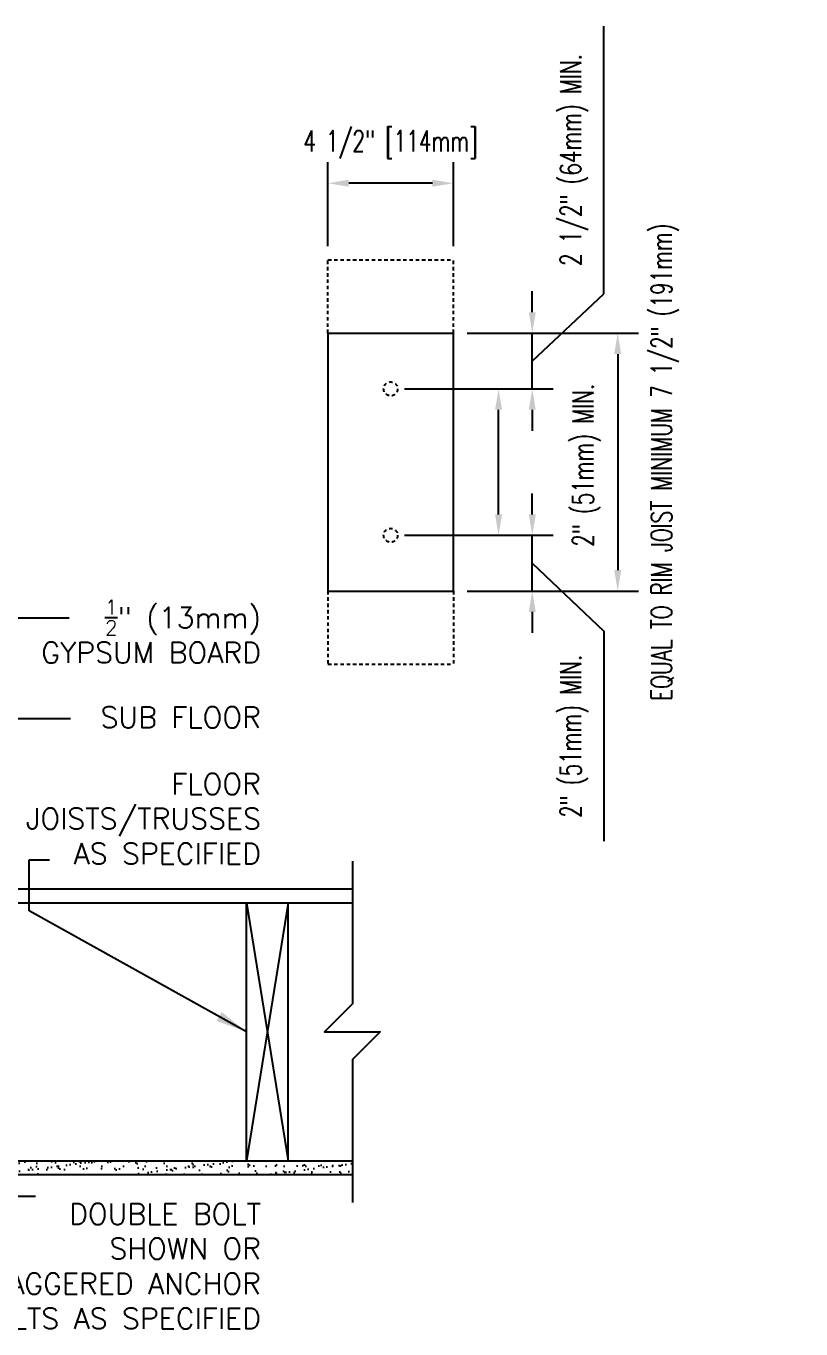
# Model space of a CAD drawing. Header units: inches. Extents: x 83.1 to 143, y 72.8 to 153.3.
# Drawn here: x 115.18 to 142.97, y 106.61 to 153.34 of the extents above; entities that cross this region are included whole.
import ezdxf

# ---------------------------------------------------------------- set-up
doc = ezdxf.new("R2010")
doc.units = ezdxf.units.IN
doc.header["$MEASUREMENT"] = 0
doc.header["$PDMODE"] = 3
doc.header["$PDSIZE"] = 0.0625
doc.linetypes.add('HIDDEN2', pattern=[0.1875, 0.125, -0.0625])
for name, color, linetype in [('HATCH', 12, 'Continuous'), ('LINE18', 9, 'Continuous'), ('line25', 2, 'Continuous'), ('LINE9', 9, 'Continuous'), ('TEXT', 4, 'Continuous')]:
    doc.layers.add(name, color=color, linetype=linetype)
doc.styles.add('DIM', font='romans.shx', dxfattribs={"width": 0.7})
doc.styles.add('ROMANS', font='romans.shx', dxfattribs={"height": 0.75})
doc.dimstyles.new('ext_12', dxfattribs={"dimscale": 12, "dimtxt": 0.09375, "dimasz": 0.09375, "dimexe": 0.09375, "dimexo": 0.0625, "dimgap": 0.0625, "dimtad": 1, "dimdec": 1, "dimzin": 3, "dimdsep": 46, "dimlunit": 4, "dimtxsty": 'DIM', "dimcen": 0.09, "dimdle": 0.09375, "dimclrt": 4, "dimadec": 0, "dimazin": 0, "dimtfac": 1, "dimtdec": 1, "dimtmove": 2, "dimatfit": 3, "dimfxl": 1, "dimfrac": 2, "dimtolj": 1, "dimtzin": 0, "dimarcsym": 0})
doc.dimstyles.new('ext_8', dxfattribs={"dimscale": 8, "dimtxt": 0.09375, "dimasz": 0.09375, "dimexe": 0.09375, "dimexo": 0.0625, "dimgap": 0.0625, "dimtad": 1, "dimdec": 1, "dimzin": 3, "dimdsep": 46, "dimlunit": 4, "dimtxsty": 'DIM', "dimcen": 0.09, "dimdle": 0.09375, "dimclrt": 4, "dimadec": 0, "dimazin": 0, "dimtfac": 1, "dimtdec": 1, "dimtmove": 2, "dimatfit": 3, "dimfxl": 1, "dimfrac": 2, "dimtolj": 1, "dimtzin": 0, "dimarcsym": 0})

# ---------------------------------------------------------------- blocks, each defined once
blk = doc.blocks.new('*D1')
at = {"layer": 'Defpoints', "color": 0, "transparency": 16777216}
for p in [(126.005, 147.7), (126.005, 144.948), (130.505, 144.948)]:
    blk.add_point(p, dxfattribs=at)
at = {"layer": 'TEXT', "color": 0, "lineweight": -2, "transparency": 16777216}
for p, q in [((126.005, 145.448), (126.005, 148.45)), ((130.505, 145.448), (130.505, 148.45)), ((129.755, 147.7), (126.755, 147.7))]:
    blk.add_line(p, q, dxfattribs=at)
at = {"layer": 'TEXT', "color": 0, "transparency": 16777216}
for points in [[(126.755, 147.825), (126.755, 147.575), (126.005, 147.7)], [(129.755, 147.825), (129.755, 147.575), (130.505, 147.7)]]:
    blk.add_solid(points, dxfattribs=at)
at = {"layer": 'TEXT', "color": 4, "transparency": 16777216, "insert": (128.255, 149.086), "char_height": 0.75, "attachment_point": 5, "style": 'DIM'}
blk.add_mtext('\\A1;4 1/2" [114mm]', dxfattribs=at)
blk = doc.blocks.new('*D2')
at = {"layer": 'Defpoints', "color": 0, "transparency": 16777216}
for p in [(130.505, 142.323), (130.505, 133.073), (136.399, 133.073)]:
    blk.add_point(p, dxfattribs=at)
at = {"layer": 'TEXT', "color": 0, "lineweight": -2, "transparency": 16777216}
for p, q in [((131.005, 142.323), (137.149, 142.323)), ((136.399, 141.573), (136.399, 133.823)), ((131.005, 133.073), (137.149, 133.073))]:
    blk.add_line(p, q, dxfattribs=at)
at = {"layer": 'TEXT', "color": 0, "transparency": 16777216}
for points in [[(136.274, 141.573), (136.524, 141.573), (136.399, 142.323)], [(136.274, 133.823), (136.524, 133.823), (136.399, 133.073)]]:
    blk.add_solid(points, dxfattribs=at)
at = {"layer": 'TEXT', "color": 4, "transparency": 16777216, "insert": (138.094, 137.698), "char_height": 0.75, "attachment_point": 5, "rotation": 90, "style": 'DIM'}
blk.add_mtext('\\A1;EQUAL TO RIM JOIST MINIMUM 7 1/2" (191mm) ', dxfattribs=at)
blk = doc.blocks.new('*D3')
at = {"layer": 'Defpoints', "color": 0, "transparency": 16777216}
for p in [(128.255, 135.073), (133.335, 135.073), (130.505, 133.073)]:
    blk.add_point(p, dxfattribs=at)
at = {"layer": 'TEXT', "color": 0, "lineweight": -2, "transparency": 16777216}
for p, q in [((133.335, 135.823), (133.335, 136.573)), ((128.755, 135.073), (134.085, 135.073)), ((133.335, 133.073), (133.335, 135.073)), ((133.335, 133.073), (133.335, 135.073)), ((133.335, 134.073), (135.906, 131.628)), ((131.005, 133.073), (134.085, 133.073)), ((133.335, 132.323), (133.335, 131.573)), ((135.906, 131.628), (135.906, 124.103))]:
    blk.add_line(p, q, dxfattribs=at)
at = {"layer": 'TEXT', "color": 0, "transparency": 16777216}
for points in [[(133.21, 135.823), (133.46, 135.823), (133.335, 135.073)], [(133.21, 132.323), (133.46, 132.323), (133.335, 133.073)]]:
    blk.add_solid(points, dxfattribs=at)
at = {"layer": 'TEXT', "color": 4, "transparency": 16777216, "insert": (134.834, 127.866), "char_height": 0.75, "attachment_point": 5, "rotation": 90, "style": 'DIM'}
blk.add_mtext('\\A1;2" (51mm) MIN.', dxfattribs=at)
blk = doc.blocks.new('*D4')
at = {"layer": 'Defpoints', "color": 0, "transparency": 16777216}
for p in [(128.255, 140.323), (132.126, 140.323), (128.255, 135.073)]:
    blk.add_point(p, dxfattribs=at)
at = {"layer": 'TEXT', "color": 0, "lineweight": -2, "transparency": 16777216}
for p, q in [((128.755, 140.323), (132.876, 140.323)), ((132.126, 135.823), (132.126, 139.573)), ((128.755, 135.073), (132.876, 135.073))]:
    blk.add_line(p, q, dxfattribs=at)
at = {"layer": 'TEXT', "color": 0, "transparency": 16777216}
for points in [[(132.001, 139.573), (132.251, 139.573), (132.126, 140.323)], [(132.001, 135.823), (132.251, 135.823), (132.126, 135.073)]]:
    blk.add_solid(points, dxfattribs=at)
at = {"layer": 'TEXT', "color": 4, "transparency": 16777216, "insert": (135.28, 137.588), "char_height": 0.75, "attachment_point": 5, "rotation": 90, "style": 'DIM'}
blk.add_mtext('\\A1;2" (51mm) MIN.', dxfattribs=at)
blk = doc.blocks.new('*D5')
at = {"layer": 'Defpoints', "color": 0, "transparency": 16777216}
for p in [(130.505, 142.323), (133.335, 142.323), (128.255, 140.323)]:
    blk.add_point(p, dxfattribs=at)
at = {"layer": 'TEXT', "color": 0, "lineweight": -2, "transparency": 16777216}
for p, q in [((135.906, 143.737), (135.906, 153.337)), ((133.335, 143.073), (133.335, 143.823)), ((133.335, 141.323), (135.906, 143.737)), ((131.005, 142.323), (134.085, 142.323)), ((133.335, 140.323), (133.335, 142.323)), ((133.335, 140.323), (133.335, 142.323)), ((128.755, 140.323), (134.085, 140.323)), ((133.335, 139.573), (133.335, 138.823))]:
    blk.add_line(p, q, dxfattribs=at)
at = {"layer": 'TEXT', "color": 0, "transparency": 16777216}
for points in [[(133.21, 143.073), (133.46, 143.073), (133.335, 142.323)], [(133.21, 139.573), (133.46, 139.573), (133.335, 140.323)]]:
    blk.add_solid(points, dxfattribs=at)
at = {"layer": 'TEXT', "color": 4, "transparency": 16777216, "insert": (134.834, 148.537), "char_height": 0.75, "attachment_point": 5, "rotation": 90, "style": 'DIM'}
blk.add_mtext('\\A1;2 1/2" (64mm) MIN.', dxfattribs=at)

msp = doc.modelspace()

# ---------------------------------------------------------------- hatches: boundary and pattern name
at = {"layer": 'HATCH'}
h = msp.add_hatch(dxfattribs=at)
h.set_pattern_fill('AR-SAND', color=256, scale=0.25, style=0)
h.set_pattern_definition([(37.5, (0, -7.7305), (-0.0157483, 0.4817059), [0, -0.38, 0, -0.425, 0, -0.40625]), (7.5, (0, -7.7305), (0.4424442, 0.7055365), [0, -0.205, 0, -0.3425, 0, -0.13125]), (327.5, (-0.3075, -7.7305), (0.7785355, 0.0014148), [0, -0.125, 0, -0.45, 0, -0.5875]), (317.5, (-0.3075, -7.7305), (0.7515317, 0.219419), [0, -0.0625, 0, -0.295, 0, -0.3375])])
h.paths.add_polyline_path([(126.883, 112.14), (126.883, 112.64), (111.086, 112.64), (111.086, 112.14)])

# ---------------------------------------------------------------- linework, layer by layer
for p, q in [((124.586, 121.89), (123.086, 112.64)), ((123.086, 121.89), (124.586, 112.64))]:
    msp.add_line(p, q, dxfattribs=at)
at = {"layer": 'LINE18'}
for p, q in [((126.005, 142.323), (126.005, 133.073)), ((126.005, 142.323), (130.505, 142.323)), ((130.505, 133.073), (130.505, 142.323)), ((126.005, 133.073), (130.505, 133.073))]:
    msp.add_line(p, q, dxfattribs=at)
at = {"layer": 'line25'}
for p, q in [((111.086, 121.89), (126.883, 121.89)), ((123.086, 112.64), (123.086, 121.89)), ((124.586, 112.64), (124.586, 121.89)), ((111.086, 112.64), (126.883, 112.64))]:
    msp.add_line(p, q, dxfattribs=at)
at = {"layer": 'LINE9', "linetype": 'HIDDEN2'}
for p, q in [((126.005, 144.948), (130.505, 144.948)), ((126.005, 142.323), (126.005, 144.948)), ((130.505, 142.323), (130.505, 144.948)), ((126.005, 133.073), (126.005, 130.448)), ((130.505, 133.073), (130.505, 130.448)), ((126.005, 130.448), (130.505, 130.448))]:
    msp.add_line(p, q, dxfattribs=at)
at = {"layer": 'LINE9'}
for p, q in [((111.086, 122.39), (126.883, 122.39)), ((111.086, 112.14), (126.883, 112.14))]:
    msp.add_line(p, q, dxfattribs=at)
msp.add_lwpolyline([(126.883, 123.39), (126.883, 118.265), (125.883, 117.265), (127.883, 117.265), (126.883, 116.265), (126.883, 111.14)], dxfattribs=at)
at = {"layer": 'LINE9', "linetype": 'HIDDEN2'}
for centre in [(128.255, 140.323), (128.255, 135.073)]:
    msp.add_circle(centre, 0.25, dxfattribs=at)
at = {"layer": 'TEXT'}
msp.add_line((115.296, 123.43), (116.026, 123.43), dxfattribs=at)

# ---------------------------------------------------------------- texts
at = {"layer": 'TEXT', "char_height": 0.75, "attachment_point": 6, "style": 'ROMANS'}
for s, insert, width in [('\\A1;{\\H0.7x;\\S1/2;}" (13mm) GYPSUM BOARD', (123.604, 131.622), 9.34292), ('\\A1;{\\H1x;SUB FLOOR}', (123.604, 128.544), 11.43486), ('\\A1;FLOOR JOISTS/TRUSSES \\PAS SPECIFIED', (123.604, 124.905), 11.43486), ('DOUBLE BOLT SHOWN OR STAGGERED ANCHOR BOLTS AS SPECIFIED', (123.604, 108.857), 11.43486)]:
    msp.add_mtext(s, dxfattribs=dict(at, insert=insert, width=width))

# ---------------------------------------------------------------- dimensions: what is measured, and where the dimension line sits
at = {"layer": 'TEXT'}
for base, p1, p2, text, override, picture, middle in [((133.335, 142.323), (128.255, 140.323), (130.505, 142.323), '2 1/2" (64mm) MIN.', {"dimtmove": 1}, '*D5', (135.906, 144.237)), ((132.126, 140.323), (128.255, 135.073), (128.255, 140.323), '2" (51mm) MIN.', {"dimtmove": 2}, '*D4', (135.28, 137.588)), ((133.335, 135.073), (130.505, 133.073), (128.255, 135.073), '2" (51mm) MIN.', {"dimtmove": 1}, '*D3', (135.906, 131.128))]:
    dim = msp.add_linear_dim(base=base, p1=p1, p2=p2, angle=90, text=text, dimstyle='ext_8', override=override, dxfattribs=at)
    dim.commit()
    dim.dimension.update_dxf_attribs({"geometry": picture, "text_midpoint": middle, "dimtype": 160})
dim = msp.add_linear_dim(base=(126.005, 147.7), p1=(130.505, 144.948), p2=(126.005, 144.948), dimstyle='ext_8', dxfattribs=at)
dim.commit()
dim.dimension.update_dxf_attribs({"geometry": '*D1', "text_midpoint": (128.255, 149.086), "dimtype": 160})
dim = msp.add_linear_dim(base=(136.399, 133.073), p1=(130.505, 142.323), p2=(130.505, 133.073), angle=90, text='EQUAL TO RIM JOIST MINIMUM 7 1/2" (191mm) ', dimstyle='ext_8', dxfattribs=at)
dim.commit()
dim.dimension.update_dxf_attribs({"geometry": '*D2', "text_midpoint": (138.094, 137.698), "dimtype": 160})

# ---------------------------------------------------------------- leaders
for points in [[(111.586, 132.112), (116.73, 132.112)], [(112.35, 122.39), (114.357, 128.498), (116.779, 128.498)], [(123.086, 117.265), (115.296, 121.598), (115.296, 123.43)], [(113.336, 114.14), (114.424, 111.366), (115.521, 111.366)]]:
    msp.add_leader(points, dimstyle='ext_12', override={"dimgap": 0.0625, "dimtad": 0}, dxfattribs=at)

doc.saveas('drawing.dxf')
